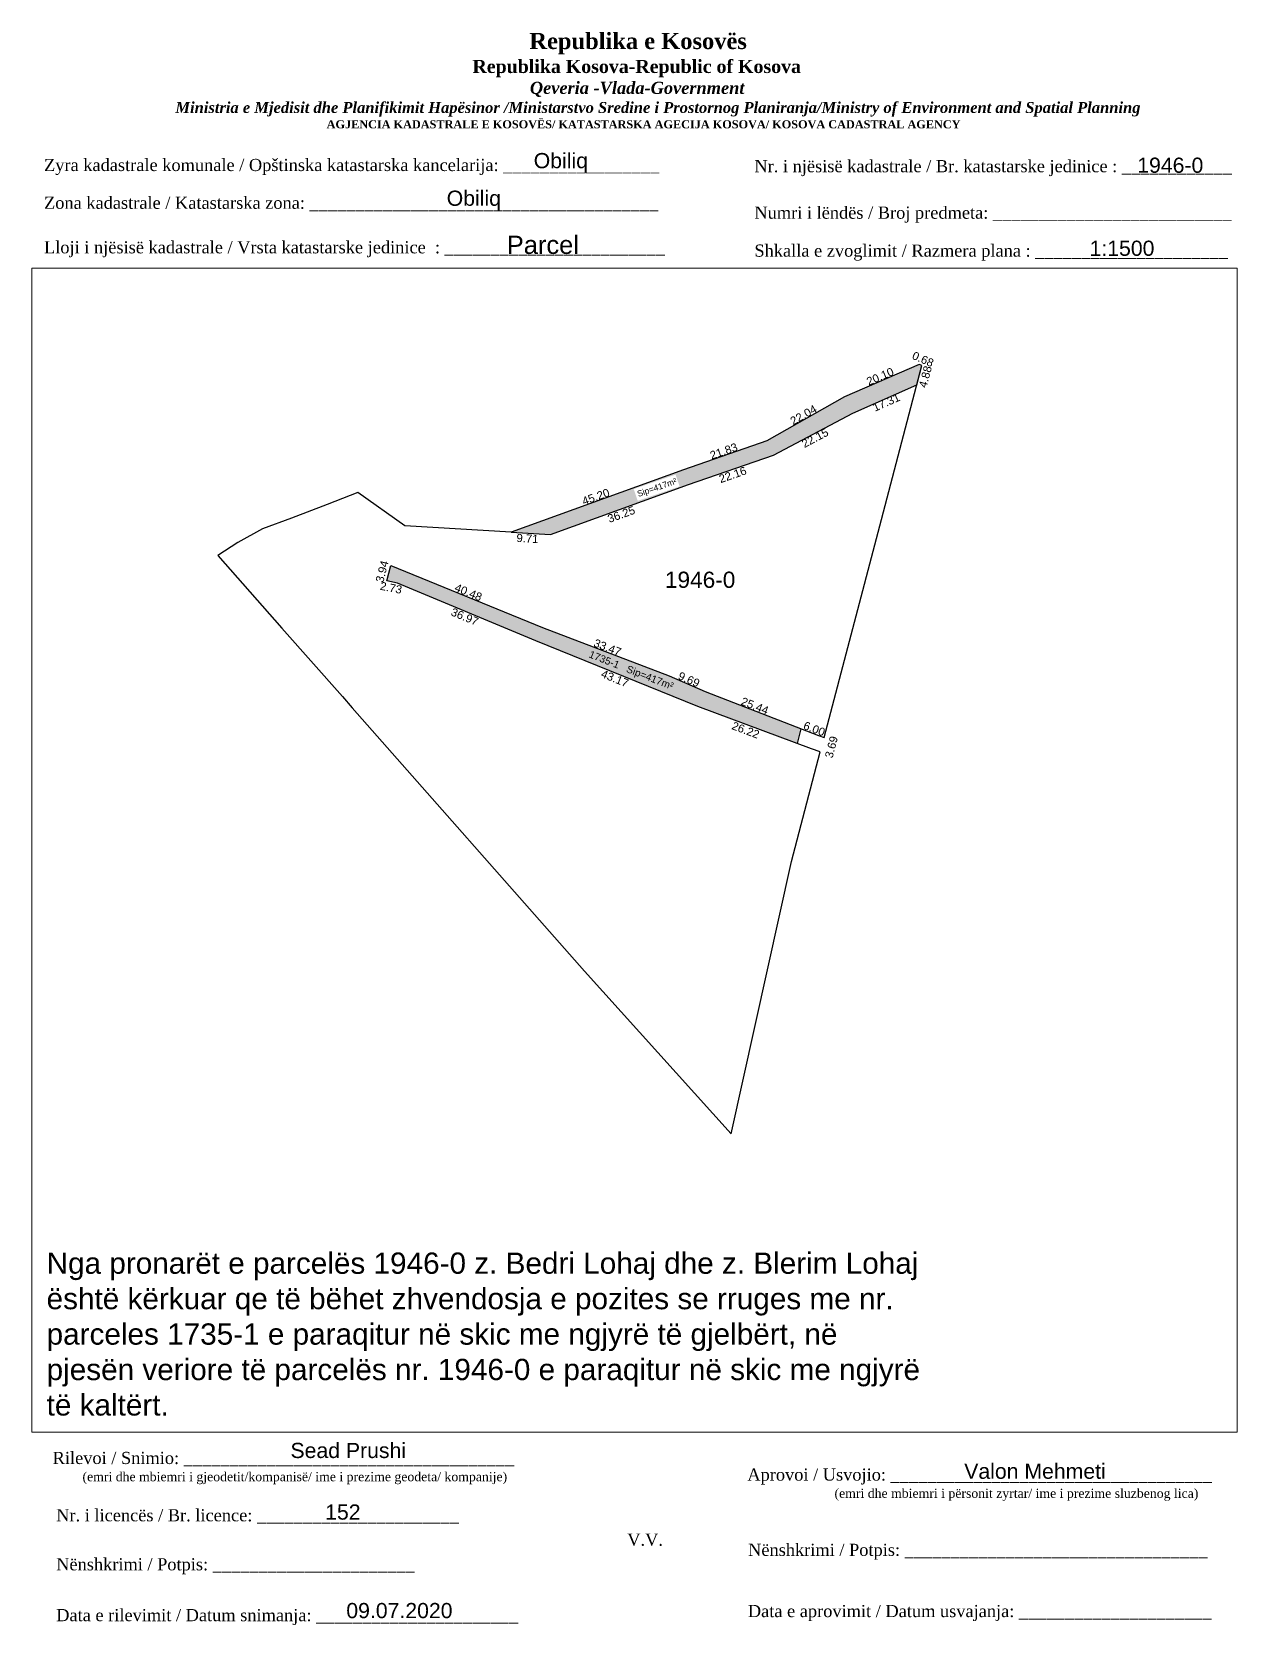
# Paper-space layout 'Layout3' of a CAD drawing. Header units: metres. Extents: x 1 to 199, y 4 to 266.
# The model-space entities are those that its viewports show. They can reach past a viewport. Long polylines and large blocks are cut down to what shows.
import ezdxf

# ---------------------------------------------------------------- set-up
doc = ezdxf.new("R2010")
doc.units = ezdxf.units.M
doc.layers.add('Korniza e jashtme', color=7, linetype='Continuous', lineweight=0)
doc.layers.add('Nr-Ri', color=1, linetype='Continuous', lineweight=0)
doc.layers.add('Parcela Baze', color=7, linetype='Continuous')
doc.styles.get("Standard").update_dxf_attribs({"font": 'arial.ttf'})
doc.dimstyles.get("Standard").update_dxf_attribs({"dimtxt": 2, "dimasz": 0.18, "dimexe": 0.18, "dimexo": 0.0625, "dimgap": 0.09, "dimtad": 1, "dimtoh": 1, "dimzin": 0, "dimdsep": 46, "dimtxsty": 'Standard', "dimcen": 0.09, "dimse1": 1, "dimse2": 1, "dimsd1": 1, "dimsd2": 1, "dimadec": 0, "dimazin": 0, "dimtfac": 1, "dimtofl": 0, "dimtmove": 0, "dimatfit": 3, "dimfxl": 1, "dimtolj": 1, "dimtzin": 0, "dimarcsym": 0})

# ---------------------------------------------------------------- blocks, each defined once
blk = doc.blocks.new('*D122')
at = {"layer": 'Defpoints', "color": 0, "transparency": 16777216}
for p in [(7510124.14, 4726871.49), (7510127.49, 4726870.62), (7510123.21, 4726867.92)]:
    blk.add_point(p, dxfattribs=at)
at = {"color": 0, "transparency": 16777216, "insert": (7510125.95, 4726869.11), "char_height": 2, "attachment_point": 5, "rotation": 75.3987}
blk.add_mtext('\\A1;3.69', dxfattribs=at)
blk = doc.blocks.new('*D123')
at = {"layer": 'Defpoints', "color": 0, "transparency": 16777216}
for p in [(7510094.79, 4726882.85), (7510118.5, 4726873.64), (7510118.5, 4726873.64)]:
    blk.add_point(p, dxfattribs=at)
at = {"color": 0, "transparency": 16777216, "insert": (7510107.05, 4726879.28), "char_height": 2, "attachment_point": 5, "rotation": 338.7883}
blk.add_mtext('\\A1;25.44', dxfattribs=at)
blk = doc.blocks.new('*D125')
at = {"layer": 'Defpoints', "color": 0, "transparency": 16777216}
for p in [(7510118.5, 4726873.64), (7510124.14, 4726871.49), (7510124.14, 4726871.49)]:
    blk.add_point(p, dxfattribs=at)
at = {"color": 0, "transparency": 16777216, "insert": (7510121.72, 4726873.6), "char_height": 2, "attachment_point": 5, "rotation": 339.0908}
blk.add_mtext('\\A1;6.00', dxfattribs=at)
blk = doc.blocks.new('*D126')
at = {"layer": 'Defpoints', "color": 0, "transparency": 16777216}
for p in [(7510131.21, 4726951.56), (7510132.23, 4726949.64), (7510111.62, 4726941.22)]:
    blk.add_point(p, dxfattribs=at)
at = {"color": 0, "transparency": 16777216, "insert": (7510121.92, 4726945.45), "char_height": 2, "attachment_point": 5, "rotation": 27.8441}
blk.add_mtext('\\A1;22.15', dxfattribs=at)
blk = doc.blocks.new('*D127')
at = {"layer": 'Defpoints', "color": 0, "transparency": 16777216}
for p in [(7510147.03, 4726958.6), (7510147.86, 4726956.73), (7510131.21, 4726951.56)]:
    blk.add_point(p, dxfattribs=at)
at = {"color": 0, "transparency": 16777216, "insert": (7510139.5, 4726954.23), "char_height": 2, "attachment_point": 5, "rotation": 23.984}
blk.add_mtext('\\A1;17.31', dxfattribs=at)
blk = doc.blocks.new('*D128')
at = {"layer": 'Defpoints', "color": 0, "transparency": 16777216}
for p in [(7510111.62, 4726941.22), (7510090.69, 4726933.93), (7510091.48, 4726931.67)]:
    blk.add_point(p, dxfattribs=at)
at = {"color": 0, "transparency": 16777216, "insert": (7510101.58, 4726936.36), "char_height": 2, "attachment_point": 5, "rotation": 19.1923}
blk.add_mtext('\\A1;22.16', dxfattribs=at)
blk = doc.blocks.new('*D129')
at = {"layer": 'Defpoints', "color": 0, "transparency": 16777216}
for p in [(7510090.69, 4726933.93), (7510056.59, 4726921.62), (7510057.41, 4726919.37)]:
    blk.add_point(p, dxfattribs=at)
at = {"color": 0, "transparency": 16777216, "insert": (7510074.08, 4726926.57), "char_height": 2, "attachment_point": 5, "rotation": 19.848}
blk.add_mtext('\\A1;36.25', dxfattribs=at)
blk = doc.blocks.new('*D130')
at = {"layer": 'Defpoints', "color": 0, "transparency": 16777216}
for p in [(7510089.41, 4726937.54), (7510089.41, 4726937.54), (7510046.9, 4726922.19)]:
    blk.add_point(p, dxfattribs=at)
at = {"color": 0, "transparency": 16777216, "insert": (7510067.78, 4726930.91), "char_height": 2, "attachment_point": 5, "rotation": 19.8474}
blk.add_mtext('\\A1;45.20', dxfattribs=at)
blk = doc.blocks.new('*D131')
at = {"layer": 'Defpoints', "color": 0, "transparency": 16777216}
for p in [(7510110.03, 4726944.72), (7510110.03, 4726944.72), (7510089.41, 4726937.54)]:
    blk.add_point(p, dxfattribs=at)
at = {"color": 0, "transparency": 16777216, "insert": (7510099.36, 4726942.18), "char_height": 2, "attachment_point": 5, "rotation": 19.1926}
blk.add_mtext('\\A1;21.83', dxfattribs=at)
blk = doc.blocks.new('*D132')
at = {"layer": 'Defpoints', "color": 0, "transparency": 16777216}
for p in [(7510129.19, 4726955.62), (7510129.19, 4726955.62), (7510110.03, 4726944.72)]:
    blk.add_point(p, dxfattribs=at)
at = {"color": 0, "transparency": 16777216, "insert": (7510119.06, 4726951.13), "char_height": 2, "attachment_point": 5, "rotation": 29.652}
blk.add_mtext('\\A1;22.04', dxfattribs=at)
blk = doc.blocks.new('*D133')
at = {"layer": 'Defpoints', "color": 0, "transparency": 16777216}
for p in [(7510147.65, 4726963.59), (7510147.65, 4726963.59), (7510129.19, 4726955.62)]:
    blk.add_point(p, dxfattribs=at)
at = {"color": 0, "transparency": 16777216, "insert": (7510137.98, 4726960.62), "char_height": 2, "attachment_point": 5, "rotation": 23.3516}
blk.add_mtext('\\A1;20.10', dxfattribs=at)
blk = doc.blocks.new('*D124')
at = {"layer": 'Defpoints', "color": 0, "transparency": 16777216}
for p in [(7510147.65, 4726963.59), (7510148.27, 4726963.32), (7510148.44, 4726963.72)]:
    blk.add_point(p, dxfattribs=at)
at = {"color": 0, "transparency": 16777216, "insert": (7510148.57, 4726964.88), "char_height": 2, "attachment_point": 5, "rotation": 336.6796}
blk.add_mtext('\\A1;0.68', dxfattribs=at)
blk = doc.blocks.new('*D134')
at = {"layer": 'Defpoints', "color": 0, "transparency": 16777216}
for p in [(7510046.9, 4726922.19), (7510056.59, 4726921.62), (7510046.76, 4726919.74)]:
    blk.add_point(p, dxfattribs=at)
at = {"color": 0, "transparency": 16777216, "insert": (7510050.91, 4726920.61), "char_height": 2, "attachment_point": 5, "rotation": 356.6325}
blk.add_mtext('\\A1;9.71', dxfattribs=at)
blk = doc.blocks.new('*D135')
at = {"layer": 'Defpoints', "color": 0, "transparency": 16777216}
for p in [(7510085.89, 4726886.69), (7510085.89, 4726886.69), (7510094.79, 4726882.85)]:
    blk.add_point(p, dxfattribs=at)
at = {"color": 0, "transparency": 16777216, "insert": (7510090.78, 4726885.79), "char_height": 2, "attachment_point": 5, "rotation": 336.6236}
blk.add_mtext('\\A1;9.69', dxfattribs=at)
blk = doc.blocks.new('*D136')
at = {"layer": 'Defpoints', "color": 0, "transparency": 16777216}
for p in [(7510054.63, 4726898.64), (7510054.63, 4726898.64), (7510085.89, 4726886.69)]:
    blk.add_point(p, dxfattribs=at)
at = {"color": 0, "transparency": 16777216, "insert": (7510070.66, 4726893.7), "char_height": 2, "attachment_point": 5, "rotation": 339.0863}
blk.add_mtext('\\A1;33.47', dxfattribs=at)
blk = doc.blocks.new('*D137')
at = {"layer": 'Defpoints', "color": 0, "transparency": 16777216}
for p in [(7510017.16, 4726913.95), (7510017.16, 4726913.95), (7510054.63, 4726898.64)]:
    blk.add_point(p, dxfattribs=at)
at = {"color": 0, "transparency": 16777216, "insert": (7510036.32, 4726907.32), "char_height": 2, "attachment_point": 5, "rotation": 337.7807}
blk.add_mtext('\\A1;40.48', dxfattribs=at)
blk = doc.blocks.new('*D138')
at = {"layer": 'Defpoints', "color": 0, "transparency": 16777216}
for p in [(7510092.11, 4726876.84), (7510092.98, 4726879.15), (7510117.54, 4726869.98)]:
    blk.add_point(p, dxfattribs=at)
at = {"color": 0, "transparency": 16777216, "insert": (7510104.78, 4726873.29), "char_height": 2, "attachment_point": 5, "rotation": 339.5301}
blk.add_mtext('\\A1;26.22', dxfattribs=at)
blk = doc.blocks.new('*D139')
at = {"layer": 'Defpoints', "color": 0, "transparency": 16777216}
for p in [(7510052.06, 4726893.13), (7510052.97, 4726895.37), (7510092.98, 4726879.15)]:
    blk.add_point(p, dxfattribs=at)
at = {"color": 0, "transparency": 16777216, "insert": (7510072.48, 4726886.05), "char_height": 2, "attachment_point": 5, "rotation": 337.9327}
blk.add_mtext('\\A1;43.17', dxfattribs=at)
blk = doc.blocks.new('*D140')
at = {"layer": 'Defpoints', "color": 0, "transparency": 16777216}
for p in [(7510018.85, 4726909.6), (7510017.92, 4726907.37), (7510052.97, 4726895.37)]:
    blk.add_point(p, dxfattribs=at)
at = {"color": 0, "transparency": 16777216, "insert": (7510035.41, 4726901.29), "char_height": 2, "attachment_point": 5, "rotation": 337.3613}
blk.add_mtext('\\A1;36.97', dxfattribs=at)
blk = doc.blocks.new('*D141')
at = {"layer": 'Defpoints', "color": 0, "transparency": 16777216}
for p in [(7510016.58, 4726914.1), (7510017.16, 4726913.95), (7510016.17, 4726910.13)]:
    blk.add_point(p, dxfattribs=at)
at = {"color": 0, "transparency": 16777216, "insert": (7510015.01, 4726912.47), "char_height": 2, "attachment_point": 5, "rotation": 75.4942}
blk.add_mtext('\\A1;3.94', dxfattribs=at)
blk = doc.blocks.new('*D142')
at = {"layer": 'Defpoints', "color": 0, "transparency": 16777216}
for p in [(7510016.17, 4726910.14), (7510018.85, 4726909.6), (7510015.67, 4726907.6)]:
    blk.add_point(p, dxfattribs=at)
at = {"color": 0, "transparency": 16777216, "insert": (7510017.22, 4726908.43), "char_height": 2, "attachment_point": 5, "rotation": 348.7024}
blk.add_mtext('\\A1;2.73', dxfattribs=at)
blk = doc.blocks.new('*D143')
at = {"layer": 'Defpoints', "color": 0, "transparency": 16777216}
for p in [(7510148.27, 4726963.32), (7510150.84, 4726962.64), (7510147.03, 4726958.6)]:
    blk.add_point(p, dxfattribs=at)
at = {"color": 0, "transparency": 16777216, "insert": (7510149.15, 4726960.57), "char_height": 2, "attachment_point": 5, "rotation": 75.2778}
blk.add_mtext('\\A1;4.88', dxfattribs=at)

msp = doc.modelspace()

# ---------------------------------------------------------------- hatches: boundary and pattern name
h = msp.add_hatch(color=4)
h.dxf.hatch_style = 1
h.paths.add_polyline_path([(7510111.623, 4726941.217), (7510131.211, 4726951.563), (7510147.03, 4726958.601), (7510148.27, 4726963.32), (7510147.646, 4726963.589), (7510129.188, 4726955.62), (7510110.034, 4726944.716), (7510089.413, 4726937.538), (7510046.901, 4726922.193), (7510056.594, 4726921.623), (7510090.692, 4726933.931)])
h.paths.add_polyline_path([(7510078.135, 4726929.915), (7510088.48, 4726933.477), (7510087.474, 4726936.4), (7510077.128, 4726932.838)], flags=16)
h = msp.add_hatch(color=3)
h.dxf.hatch_style = 1
h.paths.add_polyline_path([(7510085.894, 4726886.692), (7510054.633, 4726898.638), (7510017.158, 4726913.946), (7510016.172, 4726910.135), (7510018.85, 4726909.6), (7510052.968, 4726895.371), (7510092.976, 4726879.152), (7510117.541, 4726869.982), (7510118.502, 4726873.644), (7510094.787, 4726882.848)])
h.paths.add_polyline_path([(7510064.857, 4726890.643), (7510086.315, 4726882.209), (7510087.672, 4726885.661), (7510066.213, 4726894.096)], flags=24)

# ---------------------------------------------------------------- linework, layer by layer
at = {"color": 1, "flags": 128}
msp.add_lwpolyline([(7510131.211, 4726951.563), (7510147.03, 4726958.601), (7510148.27, 4726963.32), (7510147.646, 4726963.589), (7510129.188, 4726955.62), (7510110.034, 4726944.716), (7510089.413, 4726937.538), (7510046.901, 4726922.193), (7510056.594, 4726921.623), (7510090.692, 4726933.931), (7510111.623, 4726941.217)], close=True, dxfattribs=at)
at = {"flags": 128}
msp.add_lwpolyline([(7510147.646, 4726963.589), (7510129.188, 4726955.62), (7510110.034, 4726944.716)], dxfattribs=at)
at = {"color": 1, "flags": 128}
msp.add_lwpolyline([(7510117.541, 4726869.982), (7510118.502, 4726873.644)], dxfattribs=at)
at = {"layer": 'Parcela Baze', "lineweight": 30}
msp.add_lwpolyline([(7510124.14, 4726871.49), (7510137.87, 4726923.74), (7510148.27, 4726963.32), (7510147.646, 4726963.589), (7510129.188, 4726955.62), (7510110.034, 4726944.716), (7510089.413, 4726937.538), (7510046.901, 4726922.193), (7510020.61, 4726923.74), (7510009.037, 4726931.948), (7510001.455, 4726929.032), (7509992.613, 4726925.632), (7509985.454, 4726923.045), (7509979.377, 4726919.616), (7509974.475, 4726916.425), (7509990.276, 4726898.509), (7510005.199, 4726881.589), (7510007.65, 4726878.81), (7510064.96, 4726813.74), (7510101.19, 4726773.58), (7510116.09, 4726840.83), (7510123.21, 4726867.92), (7510121.051, 4726868.672), (7510092.976, 4726879.152), (7510052.968, 4726895.371), (7510018.85, 4726909.6), (7510016.172, 4726910.135), (7510017.158, 4726913.946), (7510054.633, 4726898.638), (7510085.894, 4726886.692), (7510094.787, 4726882.848), (7510122.725, 4726872.005), (7510124.14, 4726871.49)], dxfattribs=at)

# ---------------------------------------------------------------- texts
at = {"attachment_point": 1}
for s, width, insert, char_height, rotation in [('Sip=417m²', 10.32557, (7510077.815, 4726932.285), 1.5, 19), ('1735-1   Sip=417m²', 28.80758, (7510066.559, 4726892.997), 1.8, 338.54228)]:
    msp.add_mtext_dynamic_manual_height_columns(s, width=width, gutter_width=1, heights=[0], dxfattribs=dict(at, insert=insert, char_height=char_height, rotation=rotation))
at = {"layer": 'Nr-Ri', "color": 0, "insert": (7510084.839, 4726912.432), "char_height": 4, "attachment_point": 1}
msp.add_mtext_dynamic_manual_height_columns('1946-0', width=9.55635, gutter_width=1, heights=[0], dxfattribs=at)

# ---------------------------------------------------------------- dimensions: what is measured, and where the dimension line sits
for p1, p2, distance, picture, middle in [((7510129.188, 4726955.62), (7510147.646, 4726963.589), 0, '*D133', (7510137.977, 4726960.625)), ((7510110.034, 4726944.716), (7510129.188, 4726955.62), 0, '*D132', (7510119.061, 4726951.134)), ((7510131.211, 4726951.563), (7510147.03, 4726958.601), -2.045, '*D127', (7510139.5, 4726954.23)), ((7510111.623, 4726941.217), (7510131.211, 4726951.563), -2.18, '*D126', (7510121.916, 4726945.445)), ((7510089.413, 4726937.538), (7510110.034, 4726944.716), 0, '*D131', (7510099.358, 4726942.177)), ((7510111.623, 4726941.217), (7510090.692, 4726933.931), 2.396, '*D128', (7510101.58, 4726936.361)), ((7510046.901, 4726922.193), (7510089.413, 4726937.538), 0, '*D130', (7510067.78, 4726930.911)), ((7510090.692, 4726933.931), (7510056.594, 4726921.623), 2.396, '*D129', (7510074.079, 4726926.569)), ((7510054.633, 4726898.638), (7510017.158, 4726913.946), 0, '*D137', (7510036.316, 4726907.321)), ((7510052.968, 4726895.371), (7510018.85, 4726909.6), 2.411, '*D140', (7510035.409, 4726901.286)), ((7510085.894, 4726886.692), (7510054.633, 4726898.638), 0, '*D136', (7510070.66, 4726893.704)), ((7510092.976, 4726879.152), (7510052.968, 4726895.371), 2.419, '*D139', (7510072.481, 4726886.05)), ((7510094.787, 4726882.848), (7510085.894, 4726886.692), 0, '*D135', (7510090.781, 4726885.79)), ((7510094.787, 4726882.848), (7510118.502, 4726873.644), 0, '*D123', (7510107.047, 4726879.282)), ((7510117.541, 4726869.982), (7510092.976, 4726879.152), 2.473, '*D138', (7510104.782, 4726873.291))]:
    dim = msp.add_aligned_dim(p1=p1, p2=p2, distance=distance, dimstyle='Standard')
    dim.commit()
    dim.dimension.update_dxf_attribs({"geometry": picture, "text_midpoint": middle})
for base, p1, p2, angle, picture, middle in [((7510148.444, 4726963.723), (7510147.646, 4726963.589), (7510148.27, 4726963.32), 336.67962, '*D124', (7510148.132, 4726963.858)), ((7510150.842, 4726962.644), (7510147.03, 4726958.601), (7510148.27, 4726963.32), 75.27782, '*D143', (7510150.222, 4726960.285)), ((7510046.757, 4726919.744), (7510056.594, 4726921.623), (7510046.901, 4726922.193), 176.63252, '*D134', (7510050.849, 4726919.503)), ((7510016.581, 4726914.095), (7510016.172, 4726910.135), (7510017.158, 4726913.946), 75.49425, '*D141', (7510016.088, 4726912.19)), ((7510015.667, 4726907.605), (7510018.85, 4726909.6), (7510016.172, 4726910.135), 168.70241, '*D142', (7510017.006, 4726907.337)), ((7510127.488, 4726870.618), (7510123.21, 4726867.92), (7510124.14, 4726871.49), 75.39873, '*D122', (7510127.023, 4726868.833))]:
    dim = msp.add_linear_dim(base=base, p1=p1, p2=p2, angle=angle, dimstyle='Standard')
    dim.commit()
    dim.dimension.update_dxf_attribs({"geometry": picture, "text_midpoint": middle, "dimtype": 161})
dim = msp.add_aligned_dim(p1=(7510118.502, 4726873.644), p2=(7510124.14, 4726871.49), distance=0, text='6.00', dimstyle='Standard')
dim.commit()
dim.dimension.update_dxf_attribs({"geometry": '*D125', "text_midpoint": (7510121.718, 4726873.605)})

psp = doc.layouts.new('Layout3')

# ---------------------------------------------------------------- texts
for s, insert, char_height, width, attachment_point in [('\\pi77.297;{\\fBook Antiqua|b1|i0|c0|p18;\\H1.333x;Republika e Kosovës\\fTimes New Roman|b1|i0|c0|p18;\\P\\pi67.927;\\fBook Antiqua|b1|i0|c0|p18;\\H0.8125x;Republika Kosova-Republic of Kosova\\fTimes New Roman|b1|i0|c0|p18;\\P\\pi77.378;\\fBook Antiqua|b1|i1|c0|p18;\\H0.9233x;Qeveria -Vlada-Government \\P\\pi13.032,l6,t23.033;\\fTimes New Roman|b1|i1|c0|p18;\\H0.9x;Ministria e Mjedisit dhe Planifikimit Hapësinor /Ministarstvo Sredine i Prostornog Planiranja/Ministry of Environment and Spatial Planning\\P\\pi43.931,l0,tz;\\fBook Antiqua|b1|i0|c0|p18;\\H0.7406x;AGJENCIA KADASTRALE E KOSOVËS/ KATASTARSKA AGECIJA KOSOVA/ KOSOVA CADASTRAL AGENCY}', (5.38, 265.82), 2, 191.8237, 1), ('{\\fTimes New Roman|b0|i0|c0|p18;Zyra kadastrale komunale / Opštinska katastarska kancelarija: _________________}', (2.8, 245.07), 2, 100.6873, 1), ('Obiliq', (87.86, 244.41), 2.5, 9.9735, 5), ('{\\fTimes New Roman|b0|i0|c0|p18;Nr. i njësisë kadastrale / Br. katastarske jedinice : ____________}', (119.72, 244.87), 2, 79.9484, 1), ('1946-0', (188.17, 244.01), 2.5, 9.6047, 5), ('{\\fTimes New Roman|b0|i0|c0|p18;Zona kadastrale / Katastarska zona: ______________________________________}', (2.8, 238.85), 2, 100.6873, 1), ('Obiliq', (73.54, 238.22), 2.5, 41.1507, 5), ('{\\fTimes New Roman|b0|i0|c0|p18;Numri i lëndës / Broj predmeta: __________________________}', (119.72, 237.22), 2, 79.9484, 1), ('{\\fTimes New Roman|b0|i0|c0|p18;Lloji i njësisë kadastrale / Vrsta katastarske jedinice  : ________________________}', (2.8, 231.52), 2, 100.6873, 1), ('{\\fArial|b0|i0|c0|p34;Parcel}', (84.9, 230.9), 3, 11.2939, 5), ('{\\fTimes New Roman|b0|i0|c0|p18;Shkalla e zvoglimit / Razmera plana : _____________________}', (119.72, 230.97), 2, 79.9484, 1), ('1:1500', (180.22, 230.34), 2.5, 10.1784, 5), ('{\\fTimes New Roman|b0|i0|c0|p18;Rilevoi / Snimio: ____________________________________\\P     \\H0.75x;(emri dhe mbiemri i gjeodetit/kompanisë/ ime i prezime geodeta/ kompanije)}', (42.19, 29.55), 2, 74.7958, 5), ('Sead Prushi', (52.87, 32.43), 2.5, 27.1816, 5), ('{\\fTimes New Roman|b0|i0|c0|p18; Aprovoi / Usvojio: ___________________________________\\P                    \\H0.75x;(emri dhe mbiemri i përsonit zyrtar/ ime i prezime sluzbenog lica)}', (117.8, 29.48), 2, 83.344, 1), ('Valon Mehmeti', (165.9, 29.01), 2.5, 27.1816, 5), ('{\\fTimes New Roman|b0|i0|c0|p18;Nr. i licencës / Br. licence: ______________________\\P                                }', (4.8, 22.78), 2, 83.344, 1), ('152', (51.98, 22.29), 2.5, 5.3971, 5), ('{\\fTimes New Roman|b0|i0|c0|p18;V.V.                                 }', (101.73, 17.74), 2, 5.7076, 5), ('{\\fTimes New Roman|b0|i0|c0|p18; Nënshkrimi / Potpis: _________________________________}', (117.93, 17.09), 2, 83.344, 1), ('{\\fTimes New Roman|b0|i0|c0|p18;Nënshkrimi / Potpis: ______________________\\P                                 }', (4.8, 14.71), 2, 83.344, 1), ('{\\fTimes New Roman|b0|i0|c0|p18;Data e rilevimit / Datum snimanja: ______________________\\P                                 }', (4.8, 6.34), 2, 83.344, 1), ('09.07.2020', (61.29, 6.07), 2.5, 21.186, 5), ('{\\fTimes New Roman|b0|i0|c0|p18; Data e aprovimit / Datum usvajanja: _____________________}', (117.88, 7.01), 2, 83.344, 1)]:
    psp.add_mtext(s, dxfattribs=dict(insert=insert, char_height=char_height, width=width, attachment_point=attachment_point))
at = {"insert": (3.22, 65.03), "char_height": 3.5, "attachment_point": 1}
psp.add_mtext_dynamic_manual_height_columns('Nga pronarët e parcelës 1946-0 z. Bedri Lohaj dhe z. Blerim Lohaj është kërkuar qe të bëhet zhvendosja e pozites se rruges me nr. parceles 1735-1 e paraqitur në skic me ngjyrë të gjelbërt, në pjesën veriore të parcelës nr. 1946-0 e paraqitur në skic me ngjyrë të kaltërt.', width=144.2054, gutter_width=1, heights=[0], dxfattribs=at)

# ---------------------------------------------------------------- viewports
at = {"layer": 'Korniza e jashtme', "view_target_point": (370776.427, 310629.57)}
psp.add_viewport(center=(99.98, 131.25), size=(198.38, 191.6097), view_center_point=(7139300.902, 4416214.051), view_height=287.44327, dxfattribs=at)

doc.saveas('drawing.dxf')
